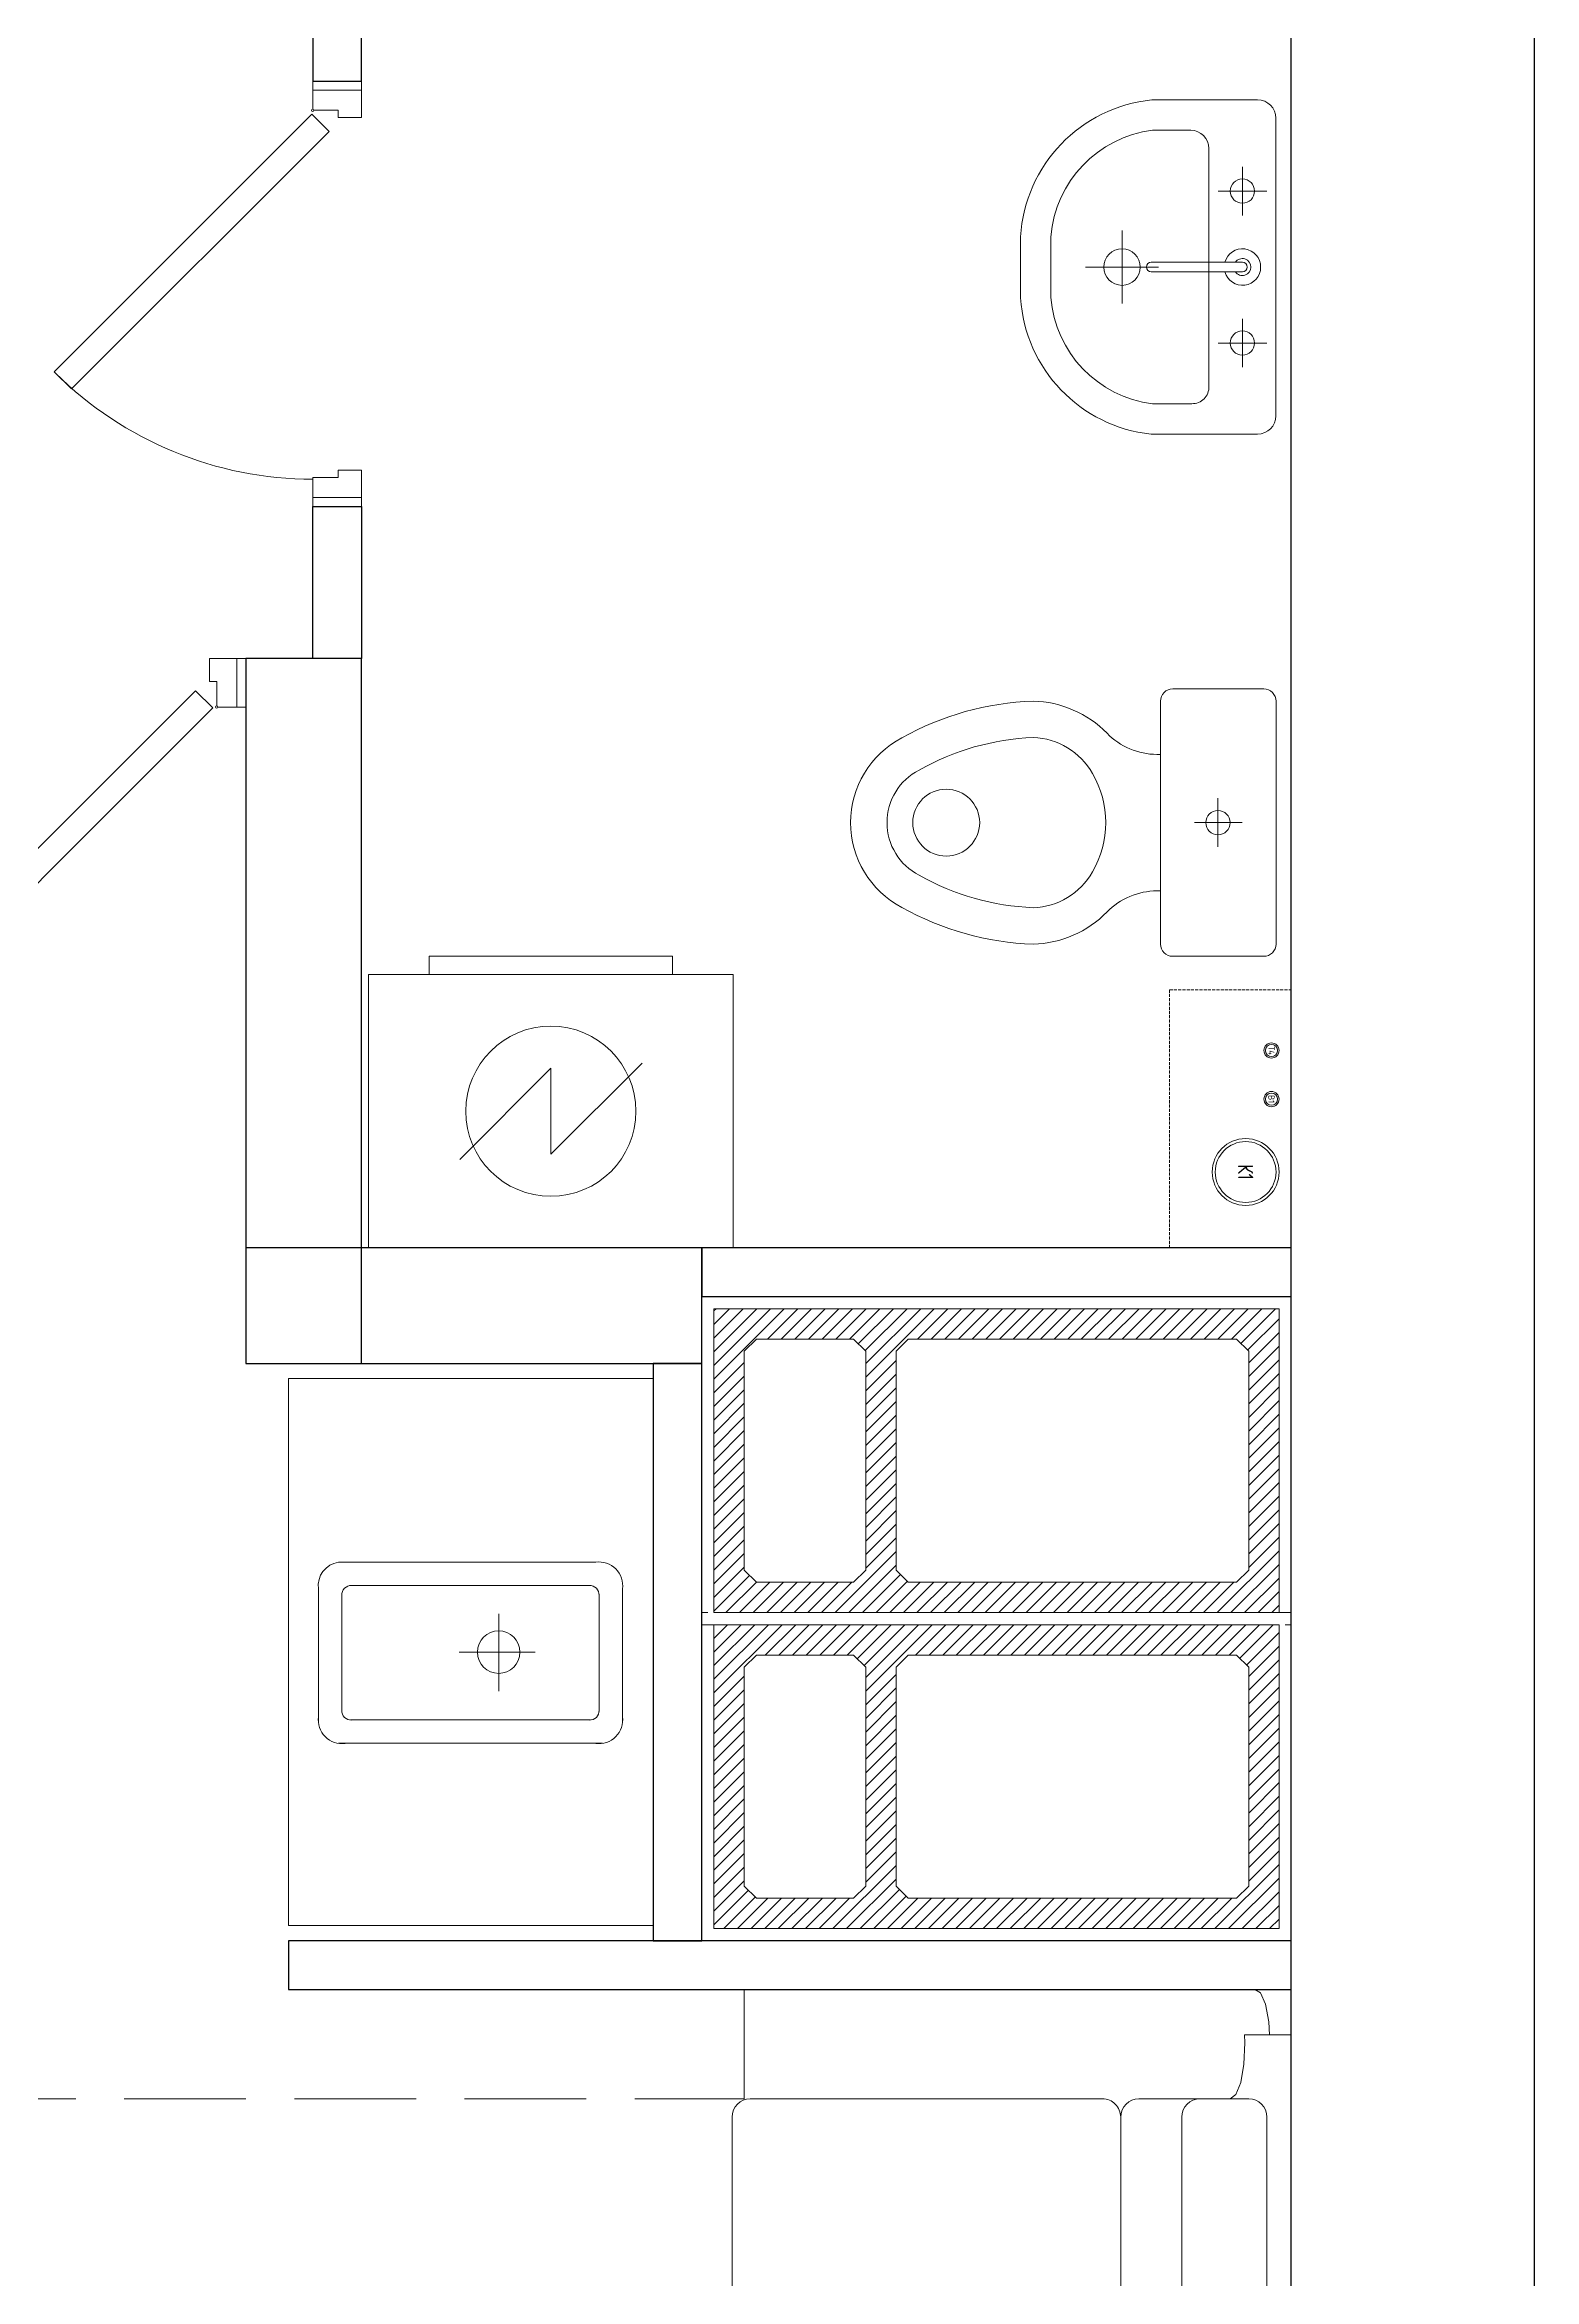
# Model space of a CAD drawing. Header units: millimetres. Extents: x 0 to 145404, y 0 to 194550.
# Drawn here: x 108524 to 110975, y 23340 to 27017 of the extents above; entities that cross this region are included whole.
import ezdxf
from ezdxf.enums import TextEntityAlignment as Align

# ---------------------------------------------------------------- set-up
doc = ezdxf.new("R2010")
doc.units = ezdxf.units.MM
for name, pattern in [('200_ШТРИХ', [320, 200, -120]), ('ACAD_ISO02W100', [15, 12, -3]), ('DASHED', [7, 5, -2, 0]), ('секция_тип 7 (18 уч)$0$GOST2.303 4', [7, 5, -2, 0])]:
    doc.linetypes.add(name, pattern=pattern)
for name, color, linetype, lineweight in [('АР - Вентблок', 36, 'Continuous', 9), ('АР - ВК', 126, 'Continuous', 13), ('АР - Двери', 126, 'Continuous', 9), ('АР - Наружная стена', 144, 'Continuous', 30), ('АР - Оборуд', 252, 'Continuous', 0), ('АР - Перегородки 190', 54, 'Continuous', 30), ('АР - Перегородки 80', 32, 'Continuous', 30), ('АР - Сантехника', 150, 'Continuous', 9)]:
    doc.layers.add(name, color=color, linetype=linetype, lineweight=lineweight)
doc.layers.add('АР - мебель', color=7, linetype='Continuous', lineweight=9, true_color=0x787878)
doc.styles.add('GOST 2.304', font='CS_Gost2304.shx', dxfattribs={"oblique": 15})
doc.styles.add('ГОСТ 2.304', font='CS_Gost2304.shx')

# ---------------------------------------------------------------- blocks, each defined once
blk = doc.blocks.new('КРТД 1800х2000-900 раскладной')
at = {"layer": 'АР - мебель', "linetype": 'ByBlock'}
for p, q in [((-900, 900), (-900, 720)), ((-900, 900), (-100, 900)), ((-100, 900), (-59.9, 900)), ((-50.5, 894.3), (-59.9, 900)), ((-42.4, 875.5), (-50.5, 894.3)), ((-36.9, 846.5), (-42.4, 875.5)), ((-35.6, 825.1), (-36.9, 846.5)), ((-77.9, 776.8), (-76.2, 811.8)), ((-76.2, 811.8), (-77, 825.1)), ((-77, 825.1), (0, 825.1)), ((0, 720.1), (0, 825.1)), ((-83.1, 747), (-77.9, 776.8)), ((-91, 727.1), (-83.1, 747)), ((-890, 720), (-310.6, 720)), ((-70, 720), (-250.6, 720)), ((-100.4, 720.1), (-91, 727.1)), ((0, 720), (0, -720)), ((-920, 690), (-920, -690)), ((-280.6, 690), (-280.6, 30)), ((-280.6, 690), (-280.6, 30)), ((-180, 690), (-180, 30)), ((-40, 30), (-40, 690)), ((-250.6, 0), (-70, 0)), ((-70, 0), (-250.6, 0)), ((-310.6, 0), (-890, 0)), ((-890, 0), (-310.6, 0)), ((-280.6, -30), (-280.6, -690)), ((-280.6, -30), (-280.6, -690)), ((-180, -30), (-180, -690)), ((-40, -690), (-40, -30)), ((-900, -900), (-900, -720)), ((-310.6, -720), (-890, -720)), ((-250.6, -720), (-70, -720)), ((-91, -727.1), (-100.4, -720.1)), ((-83.1, -747), (-91, -727.1)), ((0, -825.1), (0, -720)), ((-77.9, -776.8), (-83.1, -747)), ((-76.2, -811.8), (-77.9, -776.8)), ((-77, -825.1), (-76.2, -811.8)), ((-77, -825.1), (0, -825.1)), ((-36.9, -846.5), (-35.6, -825.1)), ((-50.5, -894.3), (-42.4, -875.5)), ((-42.4, -875.5), (-36.9, -846.5)), ((-900, -900), (-100, -900)), ((-100, -900), (-59.9, -900)), ((-59.9, -900), (-50.5, -894.3))]:
    blk.add_line(p, q, dxfattribs=at)
at = {"layer": 'АР - мебель', "linetype": 'секция_тип 7 (18 уч)$0$GOST2.303 4', "ltscale": 40}
blk.add_lwpolyline([(-890, -720), (-2200, -720), (-2200, 720), (-900, 720)], dxfattribs=at)
at = {"layer": 'АР - мебель', "linetype": 'ByBlock'}
for centre, major_axis, start_param, end_param in [((-890, 690), (21.2, 21.2), 0.785381, 2.356177), ((-310.6, 690), (21.2, 21.2), -0.785416, 0.785381), ((-250.6, 690), (21.2, -21.2), 2.356177, 3.926973), ((-150, 690), (21.2, -21.2), 2.356177, 3.926973), ((-70, 690), (21.2, -21.2), 0.785381, 2.356177), ((-890, 30), (21.2, 21.2), 2.356177, 3.926973), ((-310.6, 30), (21.2, -21.2), 5.49777, 7.068566), ((-250.6, 30), (21.2, 21.2), 2.356177, 3.926973), ((-150, 30), (21.2, 21.2), 2.356177, 3.926973), ((-70, 30), (21.2, -21.2), 5.49777, 7.068566), ((-70, -30), (21.2, 21.2), -0.785416, 0.785381), ((-890, -30), (21.2, 21.2), 0.785381, 2.356177), ((-310.6, -30), (21.2, 21.2), -0.785416, 0.785381), ((-250.6, -30), (21.2, -21.2), 2.356177, 3.926973), ((-150, -30), (21.2, 21.2), 0.785381, 2.356177), ((-890, -690), (21.2, 21.2), 2.356177, 3.926973), ((-310.6, -690), (21.2, 21.2), 3.926973, 5.49777), ((-250.6, -690), (21.2, 21.2), 2.356177, 3.926973), ((-150, -690), (21.2, 21.2), 2.356177, 3.926973), ((-70, -690), (21.2, -21.2), 5.49777, 7.068566)]:
    blk.add_ellipse(centre, major_axis=major_axis, ratio=1, start_param=start_param, end_param=end_param, dxfattribs=at)
blk = doc.blocks.new('*U213')
at = {"ltscale": 100}
for p, q in [((15, -37.5), (15, 42.5)), ((15, 42.5), (60, 42.5)), ((60, 42.5), (60, 4.5)), ((885, 42.5), (840, 42.5)), ((840, 42.5), (840, 4.5)), ((885, -37.5), (885, 42.5)), ((60, 4.5), (48, 4.5)), ((48, 4.5), (48, -35.5)), ((840, 4.5), (852, 4.5)), ((852, 4.5), (852, -37.5)), ((46, -37.5), (15, -37.5)), ((852, -37.5), (885, -37.5))]:
    blk.add_line(p, q, dxfattribs=at)
for points in [[(15, 42.5), (0, 42.5), (0, -37.5), (15, -37.5)], [(885, 42.5), (900, 42.5), (900, -37.5), (885, -37.5)], [(54.4, -38.9), (82.7, -10.6), (648, -575.9), (619.7, -604.2)]]:
    blk.add_lwpolyline(points, close=True, dxfattribs=at)
blk.add_circle((48, -37.5), 2, dxfattribs=at)
blk.add_arc((56.7, -37.5), 800, 315.135, 0, dxfattribs=at)
blk = doc.blocks.new('*U209')
at = {"ltscale": 100}
for p, q in [((15, -37.5), (15, 42.5)), ((15, 42.5), (60, 42.5)), ((60, 42.5), (60, 4.5)), ((685, 42.5), (640, 42.5)), ((640, 42.5), (640, 4.5)), ((685, -37.5), (685, 42.5)), ((60, 4.5), (48, 4.5)), ((48, 4.5), (48, -35.5)), ((640, 4.5), (652, 4.5)), ((652, 4.5), (652, -37.5)), ((46, -37.5), (15, -37.5)), ((652, -37.5), (685, -37.5))]:
    blk.add_line(p, q, dxfattribs=at)
for points in [[(15, 42.5), (0, 42.5), (0, -37.5), (15, -37.5)], [(685, 42.5), (700, 42.5), (700, -37.5), (685, -37.5)], [(54.4, -38.9), (82.7, -10.6), (506.5, -434.5), (478.3, -462.8)]]:
    blk.add_lwpolyline(points, close=True, dxfattribs=at)
blk.add_circle((48, -37.5), 2, dxfattribs=at)
blk.add_arc((55, -37.5), 600, 315.135, 0, dxfattribs=at)
blk = doc.blocks.new('Стояк ВК')
at = {"layer": 'АР - ВК', "color": 46, "linetype": 'DASHED'}
blk.add_lwpolyline([(0, 200), (425, 200), (425, 0), (0, 0)], close=True, dxfattribs=at)
at = {"layer": 'АР - ВК', "color": 1, "ltscale": 100}
for radius in [12.5, 10]:
    blk.add_circle((100, 167.5), radius, dxfattribs=at)
at = {"layer": 'АР - ВК', "color": 5, "ltscale": 100}
for radius in [12.5, 10]:
    blk.add_circle((180, 167.5), radius, dxfattribs=at)
at = {"layer": 'АР - ВК', "color": 46, "ltscale": 100}
for radius in [55, 50]:
    blk.add_circle((300, 125), radius, dxfattribs=at)
at = {"layer": 'АР - ВК', "color": 1, "ltscale": 100, "style": 'ГОСТ 2.304'}
blk.add_text('Т4', height=10, dxfattribs=at).set_placement((100, 167.5), align=Align.MIDDLE_CENTER)
at = {"layer": 'АР - ВК', "color": 5, "ltscale": 100, "style": 'ГОСТ 2.304'}
blk.add_text('В1', height=10, dxfattribs=at).set_placement((180, 167.5), align=Align.MIDDLE_CENTER)
at = {"layer": 'АР - ВК', "color": 46, "ltscale": 100, "style": 'ГОСТ 2.304'}
blk.add_text('К1', height=25, dxfattribs=at).set_placement((300, 125), align=Align.MIDDLE_CENTER)
blk = doc.blocks.new('Унитаз_700х440')
at = {"color": 0, "ltscale": 50}
for points in [[(195, -220), (45, -220, -0.414601), (25, -200), (25, 200, -0.414214), (45, 220), (195, 220, -0.414214), (215, 200), (215, -200, -0.414487)], [(327.1, 81.1, -0.261097), (424.4, 140, -0.11879), (612.3, 86.6, -0.608687), (612.3, -86.6, -0.11879), (424.4, -140, -0.261097), (327.1, -81.1, -0.27207)]]:
    blk.add_lwpolyline(points, format="xyb", close=True, dxfattribs=at)
blk.add_lwpolyline([(215, 112.3), (220.9, 112.3, 0.202167), (303, 147, -0.194798), (424.5, 200, -0.119349), (640.7, 139.4, -0.604544), (640.7, -139.4, -0.119349), (424.5, -200, -0.194798), (303, -147, 0.202167), (220.9, -112.3), (215, -112.3)], format="xyb", dxfattribs=at)
for points in [[(120.6, -40), (120.6, 40)], [(159.4, 0), (80.6, 0)]]:
    blk.add_lwpolyline(points, dxfattribs=at)
for centre, radius in [((567.6, 0), 55), ((120.6, 0), 20)]:
    blk.add_circle(centre, radius, dxfattribs=at)
at = {"layer": 'Defpoints', "linetype": 'ACAD_ISO02W100', "lineweight": -2, "ltscale": 10}
blk.add_lwpolyline([(0, -220), (0, 220)], dxfattribs=at)
blk = doc.blocks.new('Стиральная_машинка_600х450')
at = {"color": 0, "linetype": 'ByBlock', "lineweight": -2, "ltscale": 50}
for points in [[(40, -40), (40, -640), (490, -640), (490, -40)], [(520, -540), (490, -540), (490, -140), (520, -140)]]:
    blk.add_lwpolyline(points, close=True, dxfattribs=at)
blk.add_lwpolyline([(344.3, -490), (194.3, -340), (335.7, -340), (185.7, -190)], dxfattribs=at)
blk.add_circle((265, -340), 140, dxfattribs=at)
blk = doc.blocks.new('Умывальник_550х420')
at = {"color": 0, "ltscale": 50}
for points in [[(55, -274.6), (230.3, -274.6, 0.365452), (445, -50.5), (445, 50.2, 0.368387), (228.9, 275.4), (55, 275.4, 0.412588), (25, 245.3), (25, -244.5, 0.412222)], [(163, -224.6), (228, -224.6, 0.357073), (395, -49.7), (395, 50.3, 0.35647), (228, 225.4), (165, 225.4, 0.411711), (135, 195.3), (135, -196.4, 0.420441)], [(80, 8.3), (230, 8.3, -1), (230, -7.7), (80, -7.7, -1)]]:
    blk.add_lwpolyline(points, format="xyb", close=True, dxfattribs=at)
for points in [[(80, 165.3), (80, 85.3)], [(120, 125.3), (40, 125.3)], [(278, 60.2), (278, -59.8)], [(338, 0.2), (218, 0.2)], [(80, -84.7), (80, -164.7)], [(120, -124.7), (40, -124.7)]]:
    blk.add_lwpolyline(points, dxfattribs=at)
for centre, radius in [((80, 125.3), 20), ((278, 0.2), 30), ((80, -124.7), 20)]:
    blk.add_circle(centre, radius, dxfattribs=at)
for radius, start, end in [(30, 15.466, 344.534), (14, 34.8499, 325.1501)]:
    blk.add_arc((80, 0.3), radius, start, end, dxfattribs=at)
at = {"layer": 'Defpoints', "linetype": 'ACAD_ISO02W100', "lineweight": -2, "ltscale": 10}
blk.add_lwpolyline([(0, 275.3), (0, -274.7)], dxfattribs=at)
at = {"layer": 'АР - Сантехника', "linetype": 'ACAD_ISO02W100', "ltscale": 10, "style": 'GOST 2.304', "width": 0.7}
blk.add_attdef('NAME', text='', height=250, dxfattribs=at).set_placement((278, 0.2, 0), align=Align.MIDDLE_CENTER)
blk = doc.blocks.new('мойка 400')
at = {"ltscale": 10}
for p, q in [((-317.2, -50.4), (-96, -50.4)), ((-350.2, -517.4), (-350.2, -83.4)), ((-311.8, -102.9), (-311.8, -498)), ((-104.7, -88.8), (-297.8, -88.8)), ((-90.6, -498), (-90.6, -102.9)), ((-52.2, -94.2), (-52.2, -517.4)), ((-200.1, -319.1), (-200.1, -194)), ((-264.4, -254), (-136.9, -254)), ((-297.8, -512.1), (-106.7, -512.1)), ((-96, -550.4), (-317.2, -550.4))]:
    blk.add_line(p, q, dxfattribs=at)
blk.add_circle((-200.1, -254), 35, dxfattribs=at)
for centre, radius, start, end in [((-311.8, -88.8), 38.8, 82.0137, 187.9863), ((-90.6, -88.8), 38.8, 352.0137, 97.9863), ((-296.8, -103.9), 15.1, 86.189, 183.811), ((-105.7, -103.9), 15.1, 356.189, 93.811), ((-311.8, -512.1), 38.8, 172.0137, 277.9863), ((-296.8, -497), 15.1, 176.189, 273.811), ((-105.7, -497), 15.1, 266.189, 3.811), ((-90.6, -512.1), 38.8, 262.0137, 352.0137)]:
    blk.add_arc(centre, radius, start, end, dxfattribs=at)
blk = doc.blocks.new('Вентблок 930 х 500')
at = {"layer": 'АР - Вентблок', "lineweight": 5}
h = blk.add_hatch(dxfattribs=at)
h.set_pattern_fill('ANSI31', color=256, scale=5)
h.set_pattern_definition([(45, (-3927587.913, -709139.574), (-11.22532015, 11.22532015), [])])
h.paths.add_polyline_path([(-20, 950), (-520, 950), (-520, 20), (-20, 20)])
h.paths.add_polyline_path([(-450, 700), (-470, 720), (-470, 880), (-450, 900), (-90, 900), (-70, 880), (-70, 720), (-90, 700)], flags=16)
h.paths.add_polyline_path([(-90, 650), (-70, 630), (-70, 90), (-90, 70), (-450, 70), (-470, 90), (-470, 630), (-450, 650)], flags=16)
at = {"layer": 'АР - Вентблок', "linetype": '200_ШТРИХ', "lineweight": 5, "ltscale": 0.1}
blk.add_lwpolyline([(-540, 0), (-540, 970), (0, 970), (0, 0)], close=True, dxfattribs=at)
at = {"layer": 'АР - Вентблок', "linetype": 'ByBlock'}
for points in [[(-520, 20), (-520, 950), (-20, 950), (-20, 20)], [(-470, 720), (-470, 880), (-450, 900), (-90, 900), (-70, 880), (-70, 720), (-90, 700), (-450, 700)], [(-470, 90), (-470, 630), (-450, 650), (-90, 650), (-70, 630), (-70, 90), (-90, 70), (-450, 70)]]:
    blk.add_lwpolyline(points, close=True, dxfattribs=at)
blk = doc.blocks.new('Квартира 1С 3500 тип 1')
at = {"layer": 'АР - Наружная стена'}
blk.add_lwpolyline([(3900, 0), (3900, -8550), (3500, -8550), (3500, 0)], close=True, dxfattribs=at)
at = {"layer": 'АР - Оборуд'}
blk.add_lwpolyline([(1850, -4085), (1850, -3185), (2450, -3185), (2450, -4085)], close=True, dxfattribs=at)
at = {"layer": 'АР - Перегородки 190'}
for points in [[(1780, -3160), (1970, -3160), (1970, -2000), (1780, -2000)], [(1780, -2970), (1780, -3160), (2530, -3160), (2530, -2970)]]:
    blk.add_lwpolyline(points, close=True, dxfattribs=at)
at = {"layer": 'АР - Перегородки 80'}
for points in [[(1890, -1050), (1970, -1050), (1970, -200), (1890, -200)], [(1890, -1750), (1970, -1750), (1970, -2000), (1890, -2000)], [(3500, -3050), (3500, -2970), (2530, -2970), (2530, -3050)], [(2450, -4110), (2530, -4110), (2530, -3160), (2450, -3160)], [(3500, -4190), (3500, -4110), (1850, -4110), (1850, -4190)]]:
    blk.add_lwpolyline(points, close=True, dxfattribs=at)
at = {"xscale": -1, "rotation": 90}
for p in [(3500, -3590), (3500, -4110)]:
    blk.add_blockref('Вентблок 930 х 500', p, dxfattribs=at)
blk.add_blockref('КРТД 1800х2000-900 раскладной', (3500, -5090))
at = {"layer": 'АР - ВК', "rotation": 270}
blk.add_blockref('Стояк ВК', (3300, -2545), dxfattribs=at)
at = {"layer": 'АР - Двери', "rotation": 270}
blk.add_blockref('*U209', (1927.5, -1050), dxfattribs=at)
at = {"layer": 'АР - Двери', "xscale": -1}
blk.add_blockref('*U213', (1780, -2042.5), dxfattribs=at)
at = {"layer": 'АР - Оборуд', "xscale": -1, "rotation": 270}
blk.add_blockref('мойка 400', (2450, -3434.9), dxfattribs=at)
at = {"layer": 'АР - Сантехника', "xscale": -1}
for name, p in [('Умывальник_550х420', (3499.7, -1356.2)), ('Унитаз_700х440', (3500, -2270.1))]:
    blk.add_blockref(name, p, dxfattribs=at)
at = {"layer": 'АР - Сантехника', "rotation": 90.00000000000001}
blk.add_blockref('Стиральная_машинка_600х450', (1941.8, -3010), dxfattribs=at)
blk = doc.blocks.new('H_Section_1')
at = {"rotation": 56.96711930257281}
blk.add_blockref('Квартира 1С 3500 тип 1', (3616.8, -7003.7), dxfattribs=at)

msp = doc.modelspace()

# ---------------------------------------------------------------- block references
at = {"rotation": 303.0328806974269}
msp.add_blockref('H_Section_1', (110975.5, 34857.2, 0), dxfattribs=at)

doc.saveas('drawing.dxf')
